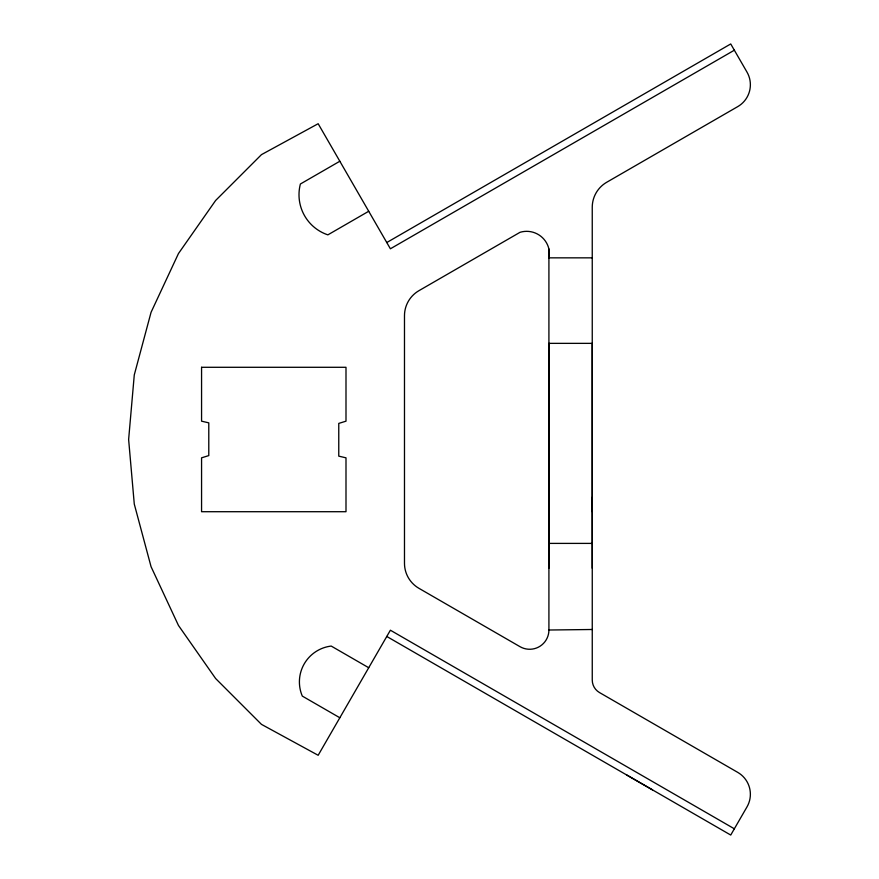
<?xml version="1.0" encoding="UTF-8"?>
<svg xmlns="http://www.w3.org/2000/svg" width="879" height="879" viewBox="0 0 879 879"><rect width="100%" height="100%" fill="white"/><g stroke="black" fill="none" stroke-linecap="round" stroke-linejoin="round"><path stroke-width="1.32" d="M592.259 629.496L548.914 630.012A19.261 19.261 0 0 1 520.027 646.691L418.931 588.315A28.886 28.886 0 0 1 404.483 563.307L404.483 315.693A28.886 28.886 0 0 1 418.931 290.685L520.027 232.309A22.865 22.865 0 0 1 548.914 248.988L548.914 257.844L592.248 257.844M548.914 568.241L548.925 343.359L592.248 343.359L592.248 568.241M339.832 161.242L300.387 184.008A42.302 42.302 0 0 0 327.867 234.858L368.719 211.268M386.771 242.538L730.735 43.95L746.985 72.089A25.271 25.271 0 0 1 737.734 106.623L606.686 182.283A28.886 28.886 0 0 0 592.248 207.301L592.259 680.038A14.427 14.427 0 0 0 599.467 692.542L737.734 772.377A25.271 25.271 0 0 1 746.985 806.911L730.735 835.05L386.771 636.462M734.35 50.202L390.386 248.79L318.165 123.719L261.459 154.638L215.63 200.478L178.448 253.57L151.056 312.32L134.278 374.926L128.631 439.5L134.278 504.074L151.056 566.68L178.448 625.43L215.63 678.522L261.459 724.362L318.165 755.281L390.386 630.21L734.35 828.798M548.925 543.398L592.248 543.398M626.892 775.08L652.537 789.891M368.719 667.732L331.196 646.065A36.105 36.105 0 0 0 302.31 696.102L339.832 717.758M592.259 497.228L592.259 511.732M548.914 497.228L548.914 511.732M548.914 248.988L548.914 630.012M201.566 367.29L201.566 421.173L208.784 422.854L208.784 455.597L201.566 457.827L201.566 511.71L345.996 511.71L345.996 457.827L338.767 456.146L338.767 423.403L345.996 421.173L345.996 367.29L201.566 367.29"/></g></svg>
